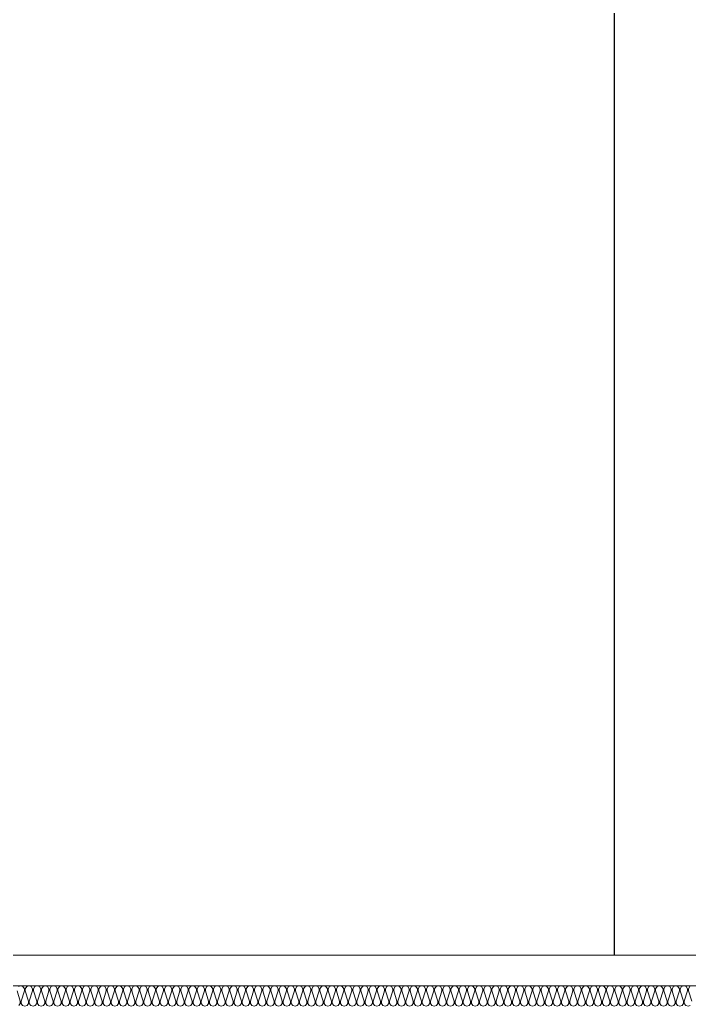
# Model space of a CAD drawing. Header units: millimetres. Extents: x 0 to 420000, y 0 to 297000.
# Drawn here: x 260558 to 263829, y 44200 to 49020 of the extents above; entities that cross this region are included whole.
import ezdxf

# ---------------------------------------------------------------- set-up
doc = ezdxf.new("R2010")
doc.units = ezdxf.units.MM
doc.linetypes.add('CEN', pattern=[62, 60, -1, 0, -1])
for name, color, linetype, lineweight in [('A-AXIS-LINE', 1, 'CEN', 15), ('A-ELEV-LIN2', 7, 'Continuous', 25), ('A-XXXX-FIN2', 6, 'Continuous', 20), ('A-XXXX-INSL2', 8, 'Continuous', 18)]:
    doc.layers.add(name, color=color, linetype=linetype, lineweight=lineweight)

# ---------------------------------------------------------------- blocks, each defined once
blk = doc.blocks.new('axis(211208)')
at = {"layer": 'A-AXIS-LINE', "ltscale": 1000}
blk.add_line((4631788.1, -421118.7), (4955413.1, -421118.7), dxfattribs=at)
blk = doc.blocks.new('3층')
at = {"layer": 'A-ELEV-LIN2'}
blk.add_line((4833773.8, -411118.7), (4833773.8, -402618.7), dxfattribs=at)
blk = doc.blocks.new('냉동층(220321)')
at = {"layer": 'A-XXXX-FIN2'}
blk.add_line((4878673.7, -401118.7), (4801923.8, -401118.7), dxfattribs=at)
at = {"layer": 'A-XXXX-INSL2'}
blk.add_line((4878773.7, -401268.7), (4802023.8, -401268.7), dxfattribs=at)
for points in [[(4834142.7, -401272.7), (4834135.7, -401282.7), (4834135.7, -401293.7), (4834151.7, -401343.7)], [(4834144.7, -401364.7), (4834133.7, -401368.7), (4834122.7, -401364.7), (4834115.7, -401354.7), (4834115.7, -401343.7), (4834131.7, -401293.7), (4834131.7, -401282.7), (4834124.7, -401272.7), (4834113.7, -401268.7), (4834102.7, -401272.7), (4834095.7, -401282.7), (4834095.7, -401293.7), (4834111.7, -401343.7), (4834111.7, -401354.7), (4834104.7, -401364.7), (4834093.7, -401368.7), (4834082.7, -401364.7), (4834075.7, -401354.7), (4834075.7, -401343.7), (4834091.7, -401293.7), (4834091.7, -401282.7), (4834084.7, -401272.7), (4834073.7, -401268.7), (4834062.7, -401272.7), (4834055.7, -401282.7), (4834055.7, -401293.7), (4834071.7, -401343.7), (4834071.7, -401354.7), (4834064.7, -401364.7), (4834053.7, -401368.7), (4834042.7, -401364.7), (4834035.7, -401354.7), (4834035.7, -401343.7), (4834051.7, -401293.7), (4834051.7, -401282.7), (4834044.7, -401272.7), (4834033.7, -401268.7), (4834022.7, -401272.7), (4834015.7, -401282.7), (4834015.7, -401293.7), (4834031.7, -401343.7), (4834031.7, -401354.7), (4834024.7, -401364.7), (4834013.7, -401368.7), (4834002.7, -401364.7), (4833995.7, -401354.7), (4833995.7, -401343.7), (4834011.7, -401293.7), (4834011.7, -401282.7), (4834004.7, -401272.7), (4833993.7, -401268.7), (4833982.7, -401272.7), (4833975.7, -401282.7), (4833975.7, -401293.7), (4833991.7, -401343.7), (4833991.7, -401354.7), (4833984.7, -401364.7), (4833973.7, -401368.7), (4833962.7, -401364.7), (4833955.7, -401354.7), (4833955.7, -401343.7), (4833971.7, -401293.7), (4833971.7, -401282.7), (4833964.7, -401272.7), (4833953.7, -401268.7), (4833942.7, -401272.7), (4833935.7, -401282.7), (4833935.7, -401293.7), (4833951.7, -401343.7), (4833951.7, -401354.7), (4833944.7, -401364.7), (4833933.7, -401368.7), (4833922.7, -401364.7), (4833915.7, -401354.7), (4833915.7, -401343.7), (4833931.7, -401293.7), (4833931.7, -401282.7), (4833924.7, -401272.7), (4833913.7, -401268.7), (4833902.7, -401272.7), (4833895.7, -401282.7), (4833895.7, -401293.7), (4833911.7, -401343.7), (4833911.7, -401354.7), (4833904.7, -401364.7), (4833893.7, -401368.7), (4833882.7, -401364.7), (4833875.7, -401354.7), (4833875.7, -401343.7), (4833891.7, -401293.7), (4833891.7, -401282.7), (4833884.7, -401272.7), (4833873.7, -401268.7), (4833862.7, -401272.7), (4833855.7, -401282.7), (4833855.7, -401293.7), (4833871.7, -401343.7), (4833871.7, -401354.7), (4833864.7, -401364.7), (4833853.7, -401368.7), (4833842.7, -401364.7), (4833835.7, -401354.7), (4833835.7, -401343.7), (4833851.7, -401293.7), (4833851.7, -401282.7), (4833844.7, -401272.7), (4833833.7, -401268.7), (4833822.7, -401272.7), (4833815.7, -401282.7), (4833815.7, -401293.7), (4833831.7, -401343.7), (4833831.7, -401354.7), (4833824.7, -401364.7), (4833813.7, -401368.7), (4833802.7, -401364.7), (4833795.7, -401354.7), (4833795.7, -401343.7), (4833811.7, -401293.7), (4833811.7, -401282.7), (4833804.7, -401272.7), (4833793.7, -401268.7), (4833782.7, -401272.7), (4833775.7, -401282.7), (4833775.7, -401293.7), (4833791.7, -401343.7), (4833791.7, -401354.7), (4833784.7, -401364.7), (4833773.7, -401368.7), (4833762.7, -401364.7), (4833755.7, -401354.7), (4833755.7, -401343.7), (4833771.7, -401293.7), (4833771.7, -401282.7), (4833764.7, -401272.7), (4833753.7, -401268.7), (4833742.7, -401272.7), (4833735.7, -401282.7), (4833735.7, -401293.7), (4833751.7, -401343.7), (4833751.7, -401354.7), (4833744.7, -401364.7), (4833733.7, -401368.7), (4833722.7, -401364.7), (4833715.7, -401354.7), (4833715.7, -401343.7), (4833731.7, -401293.7), (4833731.7, -401282.7), (4833724.7, -401272.7), (4833713.7, -401268.7), (4833702.7, -401272.7), (4833695.7, -401282.7), (4833695.7, -401293.7), (4833711.7, -401343.7), (4833711.7, -401354.7), (4833704.7, -401364.7), (4833693.7, -401368.7), (4833682.7, -401364.7), (4833675.7, -401354.7), (4833675.7, -401343.7), (4833691.7, -401293.7), (4833691.7, -401282.7), (4833684.7, -401272.7), (4833673.7, -401268.7), (4833662.7, -401272.7), (4833655.7, -401282.7), (4833655.7, -401293.7), (4833671.7, -401343.7), (4833671.7, -401354.7), (4833664.7, -401364.7), (4833653.7, -401368.7), (4833642.7, -401364.7), (4833635.7, -401354.7), (4833635.7, -401343.7), (4833651.7, -401293.7), (4833651.7, -401282.7), (4833644.7, -401272.7), (4833633.7, -401268.7), (4833622.7, -401272.7), (4833615.7, -401282.7), (4833615.7, -401293.7), (4833631.7, -401343.7), (4833631.7, -401354.7), (4833624.7, -401364.7), (4833613.7, -401368.7), (4833602.7, -401364.7), (4833595.7, -401354.7), (4833595.7, -401343.7), (4833611.7, -401293.7), (4833611.7, -401282.7), (4833604.7, -401272.7), (4833593.7, -401268.7), (4833582.7, -401272.7), (4833575.7, -401282.7), (4833575.7, -401293.7), (4833591.7, -401343.7), (4833591.7, -401354.7), (4833584.7, -401364.7), (4833573.7, -401368.7), (4833562.7, -401364.7), (4833555.7, -401354.7), (4833555.7, -401343.7), (4833571.7, -401293.7), (4833571.7, -401282.7), (4833564.7, -401272.7), (4833553.7, -401268.7), (4833542.7, -401272.7), (4833535.7, -401282.7), (4833535.7, -401293.7), (4833551.7, -401343.7), (4833551.7, -401354.7), (4833544.7, -401364.7), (4833533.7, -401368.7), (4833522.7, -401364.7), (4833515.7, -401354.7), (4833515.7, -401343.7), (4833531.7, -401293.7), (4833531.7, -401282.7), (4833524.7, -401272.7), (4833513.7, -401268.7), (4833502.7, -401272.7), (4833495.7, -401282.7), (4833495.7, -401293.7), (4833511.7, -401343.7), (4833511.7, -401354.7), (4833504.7, -401364.7), (4833493.7, -401368.7), (4833482.7, -401364.7), (4833475.7, -401354.7), (4833475.7, -401343.7), (4833491.7, -401293.7), (4833491.7, -401282.7), (4833484.7, -401272.7), (4833473.7, -401268.7), (4833462.7, -401272.7), (4833455.7, -401282.7), (4833455.7, -401293.7), (4833471.7, -401343.7), (4833471.7, -401354.7), (4833464.7, -401364.7), (4833453.7, -401368.7), (4833442.7, -401364.7), (4833435.7, -401354.7), (4833435.7, -401343.7), (4833451.7, -401293.7), (4833451.7, -401282.7), (4833444.7, -401272.7), (4833433.7, -401268.7), (4833422.7, -401272.7), (4833415.7, -401282.7), (4833415.7, -401293.7), (4833431.7, -401343.7), (4833431.7, -401354.7), (4833424.7, -401364.7), (4833413.7, -401368.7), (4833402.7, -401364.7), (4833395.7, -401354.7), (4833395.7, -401343.7), (4833411.7, -401293.7), (4833411.7, -401282.7), (4833404.7, -401272.7), (4833393.7, -401268.7), (4833382.7, -401272.7), (4833375.7, -401282.7), (4833375.7, -401293.7), (4833391.7, -401343.7), (4833391.7, -401354.7), (4833384.7, -401364.7), (4833373.7, -401368.7), (4833362.7, -401364.7), (4833355.7, -401354.7), (4833355.7, -401343.7), (4833371.7, -401293.7), (4833371.7, -401282.7), (4833364.7, -401272.7), (4833353.7, -401268.7), (4833342.7, -401272.7), (4833335.7, -401282.7), (4833335.7, -401293.7), (4833351.7, -401343.7), (4833351.7, -401354.7), (4833344.7, -401364.7), (4833333.7, -401368.7), (4833322.7, -401364.7), (4833315.7, -401354.7), (4833315.7, -401343.7), (4833331.7, -401293.7), (4833331.7, -401282.7), (4833324.7, -401272.7), (4833313.7, -401268.7), (4833302.7, -401272.7), (4833295.7, -401282.7), (4833295.7, -401293.7), (4833311.7, -401343.7), (4833311.7, -401354.7), (4833304.7, -401364.7), (4833293.7, -401368.7), (4833282.7, -401364.7), (4833275.7, -401354.7), (4833275.7, -401343.7), (4833291.7, -401293.7), (4833291.7, -401282.7), (4833284.7, -401272.7), (4833273.7, -401268.7), (4833262.7, -401272.7), (4833255.7, -401282.7), (4833255.7, -401293.7), (4833271.7, -401343.7), (4833271.7, -401354.7), (4833264.7, -401364.7), (4833253.7, -401368.7), (4833242.7, -401364.7), (4833235.7, -401354.7), (4833235.7, -401343.7), (4833251.7, -401293.7), (4833251.7, -401282.7), (4833244.7, -401272.7), (4833233.7, -401268.7), (4833222.7, -401272.7), (4833215.7, -401282.7), (4833215.7, -401293.7), (4833231.7, -401343.7), (4833231.7, -401354.7), (4833224.7, -401364.7), (4833213.7, -401368.7), (4833202.7, -401364.7), (4833195.7, -401354.7), (4833195.7, -401343.7), (4833211.7, -401293.7), (4833211.7, -401282.7), (4833204.7, -401272.7), (4833193.7, -401268.7), (4833182.7, -401272.7), (4833175.7, -401282.7), (4833175.7, -401293.7), (4833191.7, -401343.7), (4833191.7, -401354.7), (4833184.7, -401364.7), (4833173.7, -401368.7), (4833162.7, -401364.7), (4833155.7, -401354.7), (4833155.7, -401343.7), (4833171.7, -401293.7), (4833171.7, -401282.7), (4833164.7, -401272.7), (4833153.7, -401268.7), (4833142.7, -401272.7), (4833135.7, -401282.7), (4833135.7, -401293.7), (4833151.7, -401343.7), (4833151.7, -401354.7), (4833144.7, -401364.7), (4833133.7, -401368.7), (4833122.7, -401364.7), (4833115.7, -401354.7), (4833115.7, -401343.7), (4833131.7, -401293.7), (4833131.7, -401282.7), (4833124.7, -401272.7), (4833113.7, -401268.7), (4833102.7, -401272.7), (4833095.7, -401282.7), (4833095.7, -401293.7), (4833111.7, -401343.7), (4833111.7, -401354.7), (4833104.7, -401364.7), (4833093.7, -401368.7), (4833082.7, -401364.7), (4833075.7, -401354.7), (4833075.7, -401343.7), (4833091.7, -401293.7), (4833091.7, -401282.7), (4833084.7, -401272.7), (4833073.7, -401268.7), (4833062.7, -401272.7), (4833055.7, -401282.7), (4833055.7, -401293.7), (4833071.7, -401343.7), (4833071.7, -401354.7), (4833064.7, -401364.7), (4833053.7, -401368.7), (4833042.7, -401364.7), (4833035.7, -401354.7), (4833035.7, -401343.7), (4833051.7, -401293.7), (4833051.7, -401282.7), (4833044.7, -401272.7), (4833033.7, -401268.7), (4833022.7, -401272.7), (4833015.7, -401282.7), (4833015.7, -401293.7), (4833031.7, -401343.7), (4833031.7, -401354.7), (4833024.7, -401364.7), (4833013.7, -401368.7), (4833002.7, -401364.7), (4832995.7, -401354.7), (4832995.7, -401343.7), (4833011.7, -401293.7), (4833011.7, -401282.7), (4833004.7, -401272.7), (4832993.7, -401268.7), (4832982.7, -401272.7), (4832975.7, -401282.7), (4832975.7, -401293.7), (4832991.7, -401343.7), (4832991.7, -401354.7), (4832984.7, -401364.7), (4832973.7, -401368.7), (4832962.7, -401364.7), (4832955.7, -401354.7), (4832955.7, -401343.7), (4832971.7, -401293.7), (4832971.7, -401282.7), (4832964.7, -401272.7), (4832953.7, -401268.7), (4832942.7, -401272.7), (4832935.7, -401282.7), (4832935.7, -401293.7), (4832951.7, -401343.7), (4832951.7, -401354.7), (4832944.7, -401364.7), (4832933.7, -401368.7), (4832922.7, -401364.7), (4832915.7, -401354.7), (4832915.7, -401343.7), (4832931.7, -401293.7), (4832931.7, -401282.7), (4832924.7, -401272.7), (4832913.7, -401268.7), (4832902.7, -401272.7), (4832895.7, -401282.7), (4832895.7, -401293.7), (4832911.7, -401343.7), (4832911.7, -401354.7), (4832904.7, -401364.7), (4832893.7, -401368.7), (4832882.7, -401364.7), (4832875.7, -401354.7), (4832875.7, -401343.7), (4832891.7, -401293.7), (4832891.7, -401282.7), (4832884.7, -401272.7), (4832873.7, -401268.7), (4832862.7, -401272.7), (4832855.7, -401282.7), (4832855.7, -401293.7), (4832871.7, -401343.7), (4832871.7, -401354.7), (4832864.7, -401364.7), (4832853.7, -401368.7), (4832842.7, -401364.7), (4832835.7, -401354.7), (4832835.7, -401343.7), (4832851.7, -401293.7), (4832851.7, -401282.7), (4832844.7, -401272.7), (4832833.7, -401268.7), (4832822.7, -401272.7), (4832815.7, -401282.7), (4832815.7, -401293.7), (4832831.7, -401343.7), (4832831.7, -401354.7), (4832824.7, -401364.7), (4832813.7, -401368.7), (4832802.7, -401364.7), (4832795.7, -401354.7), (4832795.7, -401343.7), (4832811.7, -401293.7), (4832811.7, -401282.7), (4832804.7, -401272.7), (4832793.7, -401268.7), (4832782.7, -401272.7), (4832775.7, -401282.7), (4832775.7, -401293.7), (4832791.7, -401343.7), (4832791.7, -401354.7), (4832784.7, -401364.7), (4832773.7, -401368.7), (4832762.7, -401364.7), (4832755.7, -401354.7), (4832755.7, -401343.7), (4832771.7, -401293.7), (4832771.7, -401282.7), (4832764.7, -401272.7), (4832753.7, -401268.7), (4832742.7, -401272.7), (4832735.7, -401282.7), (4832735.7, -401293.7), (4832751.7, -401343.7), (4832751.7, -401354.7), (4832744.7, -401364.7), (4832733.7, -401368.7), (4832722.7, -401364.7), (4832715.7, -401354.7), (4832715.7, -401343.7), (4832731.7, -401293.7), (4832731.7, -401282.7), (4832724.7, -401272.7), (4832713.7, -401268.7), (4832702.7, -401272.7), (4832695.7, -401282.7), (4832695.7, -401293.7), (4832711.7, -401343.7), (4832711.7, -401354.7), (4832704.7, -401364.7), (4832693.7, -401368.7), (4832682.7, -401364.7), (4832675.7, -401354.7), (4832675.7, -401343.7), (4832691.7, -401293.7), (4832691.7, -401282.7), (4832684.7, -401272.7), (4832673.7, -401268.7), (4832662.7, -401272.7), (4832655.7, -401282.7), (4832655.7, -401293.7), (4832671.7, -401343.7), (4832671.7, -401354.7), (4832664.7, -401364.7), (4832653.7, -401368.7), (4832642.7, -401364.7), (4832635.7, -401354.7), (4832635.7, -401343.7), (4832651.7, -401293.7), (4832651.7, -401282.7), (4832644.7, -401272.7), (4832633.7, -401268.7), (4832622.7, -401272.7), (4832615.7, -401282.7), (4832615.7, -401293.7), (4832631.7, -401343.7), (4832631.7, -401354.7), (4832624.7, -401364.7), (4832613.7, -401368.7), (4832602.7, -401364.7), (4832595.7, -401354.7), (4832595.7, -401343.7), (4832611.7, -401293.7), (4832611.7, -401282.7), (4832604.7, -401272.7), (4832593.7, -401268.7), (4832582.7, -401272.7), (4832575.7, -401282.7), (4832575.7, -401293.7), (4832591.7, -401343.7), (4832591.7, -401354.7), (4832584.7, -401364.7), (4832573.7, -401368.7), (4832562.7, -401364.7), (4832555.7, -401354.7), (4832555.7, -401343.7), (4832571.7, -401293.7), (4832571.7, -401282.7), (4832564.7, -401272.7), (4832553.7, -401268.7), (4832542.7, -401272.7), (4832535.7, -401282.7), (4832535.7, -401293.7), (4832551.7, -401343.7), (4832551.7, -401354.7), (4832544.7, -401364.7), (4832533.7, -401368.7), (4832522.7, -401364.7), (4832515.7, -401354.7), (4832515.7, -401343.7), (4832531.7, -401293.7), (4832531.7, -401282.7), (4832524.7, -401272.7), (4832513.7, -401268.7), (4832502.7, -401272.7), (4832495.7, -401282.7), (4832495.7, -401293.7), (4832511.7, -401343.7), (4832511.7, -401354.7), (4832504.7, -401364.7), (4832493.7, -401368.7), (4832482.7, -401364.7), (4832475.7, -401354.7), (4832475.7, -401343.7), (4832491.7, -401293.7), (4832491.7, -401282.7), (4832484.7, -401272.7), (4832473.7, -401268.7), (4832462.7, -401272.7), (4832455.7, -401282.7), (4832455.7, -401293.7), (4832471.7, -401343.7), (4832471.7, -401354.7), (4832464.7, -401364.7), (4832453.7, -401368.7), (4832442.7, -401364.7), (4832435.7, -401354.7), (4832435.7, -401343.7), (4832451.7, -401293.7), (4832451.7, -401282.7), (4832444.7, -401272.7), (4832433.7, -401268.7), (4832422.7, -401272.7), (4832415.7, -401282.7), (4832415.7, -401293.7), (4832431.7, -401343.7), (4832431.7, -401354.7), (4832424.7, -401364.7), (4832413.7, -401368.7), (4832402.7, -401364.7), (4832395.7, -401354.7), (4832395.7, -401343.7), (4832411.7, -401293.7), (4832411.7, -401282.7), (4832404.7, -401272.7), (4832393.7, -401268.7), (4832382.7, -401272.7), (4832375.7, -401282.7), (4832375.7, -401293.7), (4832391.7, -401343.7), (4832391.7, -401354.7), (4832384.7, -401364.7), (4832373.7, -401368.7), (4832362.7, -401364.7), (4832355.7, -401354.7), (4832355.7, -401343.7), (4832371.7, -401293.7), (4832371.7, -401282.7), (4832364.7, -401272.7), (4832353.7, -401268.7), (4832342.7, -401272.7), (4832335.7, -401282.7), (4832335.7, -401293.7), (4832351.7, -401343.7), (4832351.7, -401354.7), (4832344.7, -401364.7), (4832333.7, -401368.7), (4832322.7, -401364.7), (4832315.7, -401354.7), (4832315.7, -401343.7), (4832331.7, -401293.7), (4832331.7, -401282.7), (4832324.7, -401272.7), (4832313.7, -401268.7), (4832302.7, -401272.7), (4832295.7, -401282.7), (4832295.7, -401293.7), (4832311.7, -401343.7), (4832311.7, -401354.7), (4832304.7, -401364.7), (4832293.7, -401368.7), (4832282.7, -401364.7), (4832275.7, -401354.7), (4832275.7, -401343.7), (4832291.7, -401293.7), (4832291.7, -401282.7), (4832284.7, -401272.7), (4832273.7, -401268.7), (4832262.7, -401272.7), (4832255.7, -401282.7), (4832255.7, -401293.7), (4832271.7, -401343.7), (4832271.7, -401354.7), (4832264.7, -401364.7), (4832253.7, -401368.7), (4832242.7, -401364.7), (4832235.7, -401354.7), (4832235.7, -401343.7), (4832251.7, -401293.7), (4832251.7, -401282.7), (4832244.7, -401272.7), (4832233.7, -401268.7), (4832222.7, -401272.7), (4832215.7, -401282.7), (4832215.7, -401293.7), (4832231.7, -401343.7), (4832231.7, -401354.7), (4832224.7, -401364.7), (4832213.7, -401368.7), (4832202.7, -401364.7), (4832195.7, -401354.7), (4832195.7, -401343.7), (4832211.7, -401293.7), (4832211.7, -401282.7), (4832204.7, -401272.7), (4832193.7, -401268.7), (4832182.7, -401272.7), (4832175.7, -401282.7), (4832175.7, -401293.7), (4832191.7, -401343.7), (4832191.7, -401354.7), (4832184.7, -401364.7), (4832173.7, -401368.7), (4832162.7, -401364.7), (4832155.7, -401354.7), (4832155.7, -401343.7), (4832171.7, -401293.7), (4832171.7, -401282.7), (4832164.7, -401272.7), (4832153.7, -401268.7), (4832142.7, -401272.7), (4832135.7, -401282.7), (4832135.7, -401293.7), (4832151.7, -401343.7), (4832151.7, -401354.7), (4832144.7, -401364.7), (4832133.7, -401368.7), (4832122.7, -401364.7), (4832115.7, -401354.7), (4832115.7, -401343.7), (4832131.7, -401293.7), (4832131.7, -401282.7), (4832124.7, -401272.7), (4832113.7, -401268.7), (4832102.7, -401272.7), (4832095.7, -401282.7), (4832095.7, -401293.7), (4832111.7, -401343.7), (4832111.7, -401354.7), (4832104.7, -401364.7), (4832093.7, -401368.7), (4832082.7, -401364.7), (4832075.7, -401354.7), (4832075.7, -401343.7), (4832091.7, -401293.7), (4832091.7, -401282.7), (4832084.7, -401272.7), (4832073.7, -401268.7), (4832062.7, -401272.7), (4832055.7, -401282.7), (4832055.7, -401293.7), (4832071.7, -401343.7), (4832071.7, -401354.7), (4832064.7, -401364.7), (4832053.7, -401368.7), (4832042.7, -401364.7), (4832035.7, -401354.7), (4832035.7, -401343.7), (4832051.7, -401293.7), (4832051.7, -401282.7), (4832044.7, -401272.7), (4832033.7, -401268.7), (4832022.7, -401272.7), (4832015.7, -401282.7), (4832015.7, -401293.7), (4832031.7, -401343.7), (4832031.7, -401354.7), (4832024.7, -401364.7), (4832013.7, -401368.7), (4832002.7, -401364.7), (4831995.7, -401354.7), (4831995.7, -401343.7), (4832011.7, -401293.7), (4832011.7, -401282.7), (4832004.7, -401272.7), (4831993.7, -401268.7), (4831982.7, -401272.7), (4831975.7, -401282.7), (4831975.7, -401293.7), (4831991.7, -401343.7), (4831991.7, -401354.7), (4831984.7, -401364.7), (4831973.7, -401368.7), (4831962.7, -401364.7), (4831955.7, -401354.7), (4831955.7, -401343.7), (4831971.7, -401293.7), (4831971.7, -401282.7), (4831964.7, -401272.7), (4831953.7, -401268.7), (4831942.7, -401272.7), (4831935.7, -401282.7), (4831935.7, -401293.7), (4831951.7, -401343.7), (4831951.7, -401354.7), (4831944.7, -401364.7), (4831933.7, -401368.7), (4831922.7, -401364.7), (4831915.7, -401354.7), (4831915.7, -401343.7), (4831931.7, -401293.7), (4831931.7, -401282.7), (4831924.7, -401272.7), (4831913.7, -401268.7), (4831902.7, -401272.7), (4831895.7, -401282.7), (4831895.7, -401293.7), (4831911.7, -401343.7), (4831911.7, -401354.7), (4831904.7, -401364.7), (4831893.7, -401368.7), (4831882.7, -401364.7), (4831875.7, -401354.7), (4831875.7, -401343.7), (4831891.7, -401293.7), (4831891.7, -401282.7), (4831884.7, -401272.7), (4831873.7, -401268.7), (4831862.7, -401272.7), (4831855.7, -401282.7), (4831855.7, -401293.7), (4831871.7, -401343.7), (4831871.7, -401354.7), (4831864.7, -401364.7), (4831853.7, -401368.7), (4831842.7, -401364.7), (4831835.7, -401354.7), (4831835.7, -401343.7), (4831851.7, -401293.7), (4831851.7, -401282.7), (4831844.7, -401272.7), (4831833.7, -401268.7), (4831822.7, -401272.7), (4831815.7, -401282.7), (4831815.7, -401293.7), (4831831.7, -401343.7), (4831831.7, -401354.7), (4831824.7, -401364.7), (4831813.7, -401368.7), (4831802.7, -401364.7), (4831795.7, -401354.7), (4831795.7, -401343.7), (4831811.7, -401293.7), (4831811.7, -401282.7), (4831804.7, -401272.7), (4831793.7, -401268.7), (4831782.7, -401272.7), (4831775.7, -401282.7), (4831775.7, -401293.7), (4831791.7, -401343.7), (4831791.7, -401354.7), (4831784.7, -401364.7), (4831773.7, -401368.7), (4831762.7, -401364.7), (4831755.7, -401354.7), (4831755.7, -401343.7), (4831771.7, -401293.7), (4831771.7, -401282.7), (4831764.7, -401272.7), (4831753.7, -401268.7), (4831742.7, -401272.7), (4831735.7, -401282.7), (4831735.7, -401293.7), (4831751.7, -401343.7), (4831751.7, -401354.7), (4831744.7, -401364.7), (4831733.7, -401368.7), (4831722.7, -401364.7), (4831715.7, -401354.7), (4831715.7, -401343.7), (4831731.7, -401293.7), (4831731.7, -401282.7), (4831724.7, -401272.7), (4831713.7, -401268.7), (4831702.7, -401272.7), (4831695.7, -401282.7), (4831695.7, -401293.7), (4831711.7, -401343.7), (4831711.7, -401354.7), (4831704.7, -401364.7), (4831693.7, -401368.7), (4831682.7, -401364.7), (4831675.7, -401354.7), (4831675.7, -401343.7), (4831691.7, -401293.7), (4831691.7, -401282.7), (4831684.7, -401272.7), (4831673.7, -401268.7), (4831662.7, -401272.7), (4831655.7, -401282.7), (4831655.7, -401293.7), (4831671.7, -401343.7), (4831671.7, -401354.7), (4831664.7, -401364.7), (4831653.7, -401368.7), (4831642.7, -401364.7), (4831635.7, -401354.7), (4831635.7, -401343.7), (4831651.7, -401293.7), (4831651.7, -401282.7), (4831644.7, -401272.7), (4831633.7, -401268.7), (4831622.7, -401272.7), (4831615.7, -401282.7), (4831615.7, -401293.7), (4831631.7, -401343.7), (4831631.7, -401354.7), (4831624.7, -401364.7), (4831613.7, -401368.7), (4831602.7, -401364.7), (4831595.7, -401354.7), (4831595.7, -401343.7), (4831611.7, -401293.7), (4831611.7, -401282.7), (4831604.7, -401272.7), (4831593.7, -401268.7), (4831582.7, -401272.7), (4831575.7, -401282.7), (4831575.7, -401293.7), (4831591.7, -401343.7), (4831591.7, -401354.7), (4831584.7, -401364.7), (4831573.7, -401368.7), (4831562.7, -401364.7), (4831555.7, -401354.7), (4831555.7, -401343.7), (4831571.7, -401293.7), (4831571.7, -401282.7), (4831564.7, -401272.7), (4831553.7, -401268.7), (4831542.7, -401272.7), (4831535.7, -401282.7), (4831535.7, -401293.7), (4831551.7, -401343.7), (4831551.7, -401354.7), (4831544.7, -401364.7), (4831533.7, -401368.7), (4831522.7, -401364.7), (4831515.7, -401354.7), (4831515.7, -401343.7), (4831531.7, -401293.7), (4831531.7, -401282.7), (4831524.7, -401272.7), (4831513.7, -401268.7), (4831502.7, -401272.7), (4831495.7, -401282.7), (4831495.7, -401293.7), (4831511.7, -401343.7), (4831511.7, -401354.7), (4831504.7, -401364.7), (4831493.7, -401368.7), (4831482.7, -401364.7), (4831475.7, -401354.7), (4831475.7, -401343.7), (4831491.7, -401293.7), (4831491.7, -401282.7), (4831484.7, -401272.7), (4831473.7, -401268.7), (4831462.7, -401272.7), (4831455.7, -401282.7), (4831455.7, -401293.7), (4831471.7, -401343.7), (4831471.7, -401354.7), (4831464.7, -401364.7), (4831453.7, -401368.7), (4831442.7, -401364.7), (4831435.7, -401354.7), (4831435.7, -401343.7), (4831451.7, -401293.7), (4831451.7, -401282.7), (4831444.7, -401272.7), (4831433.7, -401268.7), (4831422.7, -401272.7), (4831415.7, -401282.7), (4831415.7, -401293.7), (4831431.7, -401343.7), (4831431.7, -401354.7), (4831424.7, -401364.7), (4831413.7, -401368.7), (4831402.7, -401364.7), (4831395.7, -401354.7), (4831395.7, -401343.7), (4831411.7, -401293.7), (4831411.7, -401282.7), (4831404.7, -401272.7), (4831393.7, -401268.7), (4831382.7, -401272.7), (4831375.7, -401282.7), (4831375.7, -401293.7), (4831391.7, -401343.7), (4831391.7, -401354.7), (4831384.7, -401364.7), (4831373.7, -401368.7), (4831362.7, -401364.7), (4831355.7, -401354.7), (4831355.7, -401343.7), (4831371.7, -401293.7), (4831371.7, -401282.7), (4831364.7, -401272.7), (4831353.7, -401268.7), (4831342.7, -401272.7), (4831335.7, -401282.7), (4831335.7, -401293.7), (4831351.7, -401343.7), (4831351.7, -401354.7), (4831344.7, -401364.7), (4831333.7, -401368.7), (4831322.7, -401364.7), (4831315.7, -401354.7), (4831315.7, -401343.7), (4831331.7, -401293.7), (4831331.7, -401282.7), (4831324.7, -401272.7), (4831313.7, -401268.7), (4831302.7, -401272.7), (4831295.7, -401282.7), (4831295.7, -401293.7), (4831311.7, -401343.7), (4831311.7, -401354.7), (4831304.7, -401364.7), (4831293.7, -401368.7), (4831282.7, -401364.7), (4831275.7, -401354.7), (4831275.7, -401343.7), (4831291.7, -401293.7), (4831291.7, -401282.7), (4831284.7, -401272.7), (4831273.7, -401268.7), (4831262.7, -401272.7), (4831255.7, -401282.7), (4831255.7, -401293.7), (4831271.7, -401343.7), (4831271.7, -401354.7), (4831264.7, -401364.7), (4831253.7, -401368.7), (4831242.7, -401364.7), (4831235.7, -401354.7), (4831235.7, -401343.7), (4831251.7, -401293.7), (4831251.7, -401282.7), (4831244.7, -401272.7), (4831233.7, -401268.7), (4831222.7, -401272.7), (4831215.7, -401282.7), (4831215.7, -401293.7), (4831231.7, -401343.7), (4831231.7, -401354.7), (4831224.7, -401364.7), (4831213.7, -401368.7), (4831202.7, -401364.7), (4831195.7, -401354.7), (4831195.7, -401343.7), (4831211.7, -401293.7), (4831211.7, -401282.7), (4831204.7, -401272.7), (4831193.7, -401268.7), (4831182.7, -401272.7), (4831175.7, -401282.7), (4831175.7, -401293.7), (4831191.7, -401343.7), (4831191.7, -401354.7), (4831184.7, -401364.7), (4831173.7, -401368.7), (4831162.7, -401364.7), (4831155.7, -401354.7), (4831155.7, -401343.7), (4831171.7, -401293.7), (4831171.7, -401282.7), (4831164.7, -401272.7), (4831153.7, -401268.7), (4831142.7, -401272.7), (4831135.7, -401282.7), (4831135.7, -401293.7), (4831151.7, -401343.7), (4831151.7, -401354.7), (4831144.7, -401364.7), (4831133.7, -401368.7), (4831122.7, -401364.7), (4831115.7, -401354.7), (4831115.7, -401343.7), (4831131.7, -401293.7), (4831131.7, -401282.7), (4831124.7, -401272.7), (4831113.7, -401268.7), (4831102.7, -401272.7), (4831095.7, -401282.7), (4831095.7, -401293.7), (4831111.7, -401343.7), (4831111.7, -401354.7), (4831104.7, -401364.7), (4831093.7, -401368.7), (4831082.7, -401364.7), (4831075.7, -401354.7), (4831075.7, -401343.7), (4831091.7, -401293.7), (4831091.7, -401282.7), (4831084.7, -401272.7), (4831073.7, -401268.7), (4831062.7, -401272.7), (4831055.7, -401282.7), (4831055.7, -401293.7), (4831071.7, -401343.7), (4831071.7, -401354.7), (4831064.7, -401364.7), (4831053.7, -401368.7), (4831042.7, -401364.7), (4831035.7, -401354.7), (4831035.7, -401343.7), (4831051.7, -401293.7), (4831051.7, -401282.7), (4831044.7, -401272.7), (4831033.7, -401268.7), (4831022.7, -401272.7), (4831015.7, -401282.7), (4831015.7, -401293.7), (4831031.7, -401343.7), (4831031.7, -401354.7), (4831024.7, -401364.7), (4831013.7, -401368.7), (4831002.7, -401364.7), (4830995.7, -401354.7), (4830995.7, -401343.7), (4831011.7, -401293.7), (4831011.7, -401282.7), (4831004.7, -401272.7), (4830993.7, -401268.7), (4830982.7, -401272.7), (4830975.7, -401282.7), (4830975.7, -401293.7), (4830991.7, -401343.7), (4830991.7, -401354.7), (4830984.7, -401364.7), (4830973.7, -401368.7), (4830962.7, -401364.7), (4830955.7, -401354.7), (4830955.7, -401343.7), (4830971.7, -401293.7), (4830971.7, -401282.7), (4830964.7, -401272.7), (4830953.7, -401268.7), (4830942.7, -401272.7), (4830935.7, -401282.7), (4830935.7, -401293.7), (4830951.7, -401343.7), (4830951.7, -401354.7), (4830944.7, -401364.7), (4830933.7, -401368.7), (4830922.7, -401364.7), (4830915.7, -401354.7), (4830915.7, -401343.7), (4830931.7, -401293.7), (4830931.7, -401282.7), (4830924.7, -401272.7), (4830913.7, -401268.7), (4830902.7, -401272.7), (4830895.7, -401282.7), (4830895.7, -401293.7), (4830911.7, -401343.7), (4830911.7, -401354.7), (4830904.7, -401364.7), (4830893.7, -401368.7), (4830882.7, -401364.7), (4830875.7, -401354.7), (4830875.7, -401343.7), (4830891.7, -401293.7), (4830891.7, -401282.7), (4830884.7, -401272.7), (4830873.7, -401268.7), (4830862.7, -401272.7)], [(4830855.7, -401293.7), (4830871.7, -401343.7), (4830871.7, -401354.7), (4830864.7, -401364.7)]]:
    blk.add_lwpolyline(points, dxfattribs=at)

msp = doc.modelspace()

# ---------------------------------------------------------------- block references
for name, p in [('3층', (-4570311.3, 455568.7)), ('냉동층(220321)', (-4570311.3, 445568.7))]:
    msp.add_blockref(name, p)
at = {"layer": 'A-AXIS-LINE'}
msp.add_blockref('axis(211208)', (-4581588.1, 465568.7), dxfattribs=at)

doc.saveas('drawing.dxf')
